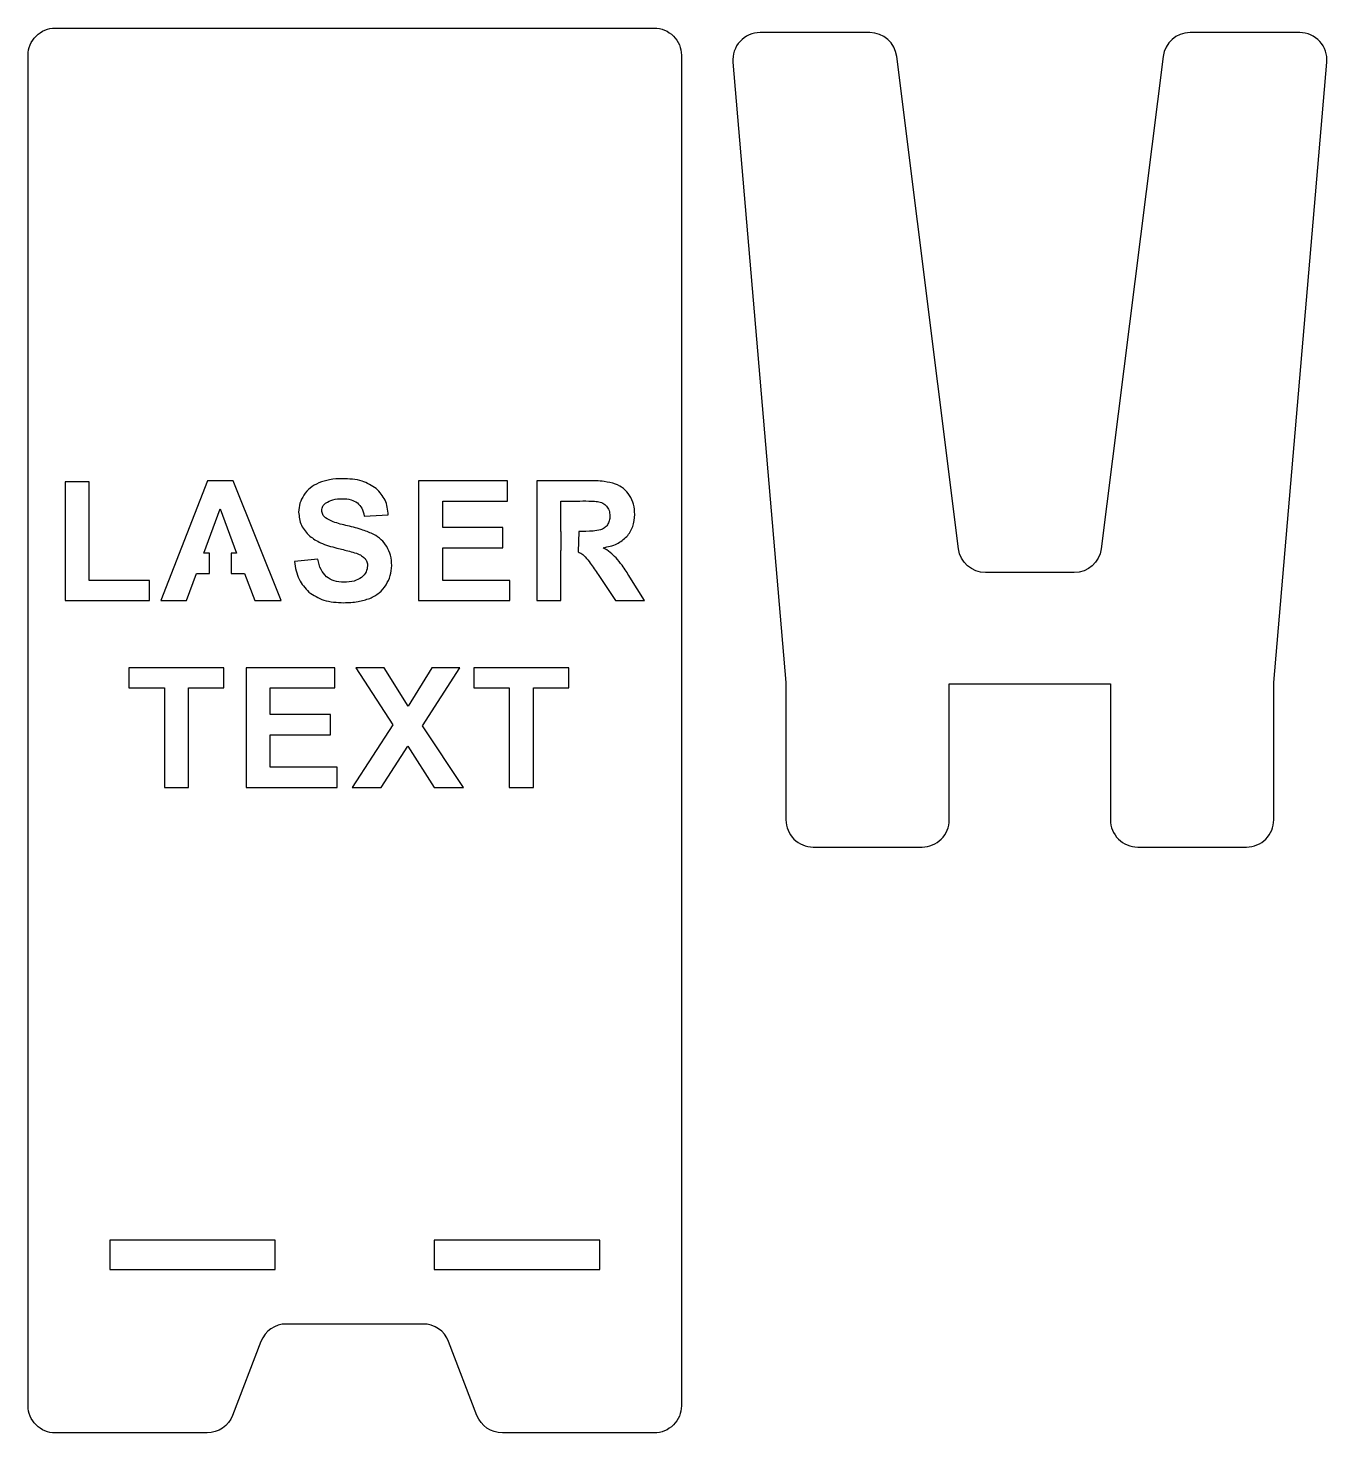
# Model space of a CAD drawing. Header units: inches. Extents: x -1.5 to 4.46, y -6.45 to 0.
import ezdxf

# ---------------------------------------------------------------- set-up
doc = ezdxf.new("R2010")
doc.units = ezdxf.units.IN
doc.layers.get('0').update_dxf_attribs({"linetype": 'CONTINUOUS'})

msp = doc.modelspace()

# ---------------------------------------------------------------- linework, layer by layer
for p, q in [((1.0696, -2.0783), (0.8359, -2.0783)), ((0.8359, -2.0783), (0.8359, -2.6283)), ((0.9469, -2.3109), (0.9469, -2.1713)), ((0.9469, -2.1713), (1.0336, -2.1713)), ((0.043, -2.2404), (0.154, -2.2355)), ((0.9469, -2.3109), (0.9469, -2.3987)), ((1.0291, -2.3109), (1.0253, -2.4051)), ((-0.1694, -2.4388), (-0.2774, -2.4493)), ((0.9469, -2.6283), (0.9469, -2.3987)), ((1.1172, -2.5086), (1.1975, -2.6283)), ((1.3303, -2.6283), (1.2632, -2.521)), ((0.8359, -2.6283), (0.9469, -2.6283)), ((1.1975, -2.6283), (1.3303, -2.6283))]:
    msp.add_line(p, q)
for points in [[(-1.5, -6.325), (-1.5, -0.125, -0.414214), (-1.375, 0), (1.375, 0, -0.414214), (1.5, -0.125), (1.5, -6.325, -0.414214), (1.375, -6.45), (0.6778, -6.45, -0.310508), (0.5611, -6.3698), (0.4308, -6.0302, 0.310508), (0.3141, -5.95), (-0.3141, -5.95, 0.310508), (-0.4308, -6.0302), (-0.5611, -6.3698, -0.310508), (-0.6778, -6.45), (-1.375, -6.45, -0.414214)], [(3.8353, -0.0209, 0.378127), (3.7113, -0.1303), (3.4278, -2.3906, -0.378127), (3.3038, -2.5), (2.8962, -2.5, -0.378127), (2.7722, -2.3906), (2.4887, -0.1303, 0.378127), (2.3647, -0.0209), (1.8611, -0.0209, 0.439365), (1.7366, -0.1565), (1.9795, -3.0047, -0.021279), (1.98, -3.0153), (1.98, -3.635, 0.414214), (2.105, -3.76), (2.605, -3.76, 0.414214), (2.73, -3.635), (2.73, -3.01), (3.47, -3.01), (3.47, -3.635, 0.414214), (3.595, -3.76), (4.095, -3.76, 0.414214), (4.22, -3.635), (4.22, -3.0153, -0.021279), (4.2205, -3.0047), (4.4634, -0.1565, 0.439365), (4.3389, -0.0209)]]:
    msp.add_lwpolyline(points, format="xyb", close=True)
for points in [[(-1.2193, -2.0828), (-1.3303, -2.0828), (-1.3303, -2.6283), (-0.9432, -2.6283), (-0.9432, -2.5356), (-1.2193, -2.5356)], [(-0.5069, -2.5034), (-0.4589, -2.6283), (-0.3381, -2.6283), (-0.5583, -2.0783), (-0.6758, -2.0783), (-0.89, -2.6283), (-0.7722, -2.6283), (-0.7268, -2.5034), (-0.6676, -2.5034), (-0.6676, -2.4107), (-0.6927, -2.4107), (-0.6184, -2.2066), (-0.5426, -2.4107), (-0.5676, -2.4107), (-0.5676, -2.5034)], [(0.4041, -2.2933), (0.4041, -2.1713), (0.7009, -2.1713), (0.7009, -2.0783), (0.2931, -2.0783), (0.2931, -2.6283), (0.7114, -2.6283), (0.7114, -2.5356), (0.4041, -2.5356), (0.4041, -2.3859), (0.6803, -2.3859), (0.6803, -2.2933)], [(-1.0376, -2.9367), (-1.0376, -3.0297), (-0.8744, -3.0297), (-0.8744, -3.4867), (-0.7633, -3.4867), (-0.7633, -3.0297), (-0.6005, -3.0297), (-0.6005, -2.9367)], [(-0.3879, -3.1517), (-0.3879, -3.0297), (-0.0911, -3.0297), (-0.0911, -2.9367), (-0.4989, -2.9367), (-0.4989, -3.4867), (-0.0806, -3.4867), (-0.0806, -3.394), (-0.3879, -3.394), (-0.3879, -3.2443), (-0.1118, -3.2443), (-0.1118, -3.1517)], [(0.3534, -2.9367), (0.2453, -3.1134), (0.135, -2.9367), (0.0052, -2.9367), (0.1755, -3.1997), (-0.0124, -3.4867), (0.1208, -3.4867), (0.2431, -3.2965), (0.365, -3.4867), (0.4989, -3.4867), (0.311, -3.2038), (0.482, -2.9367)], [(0.5465, -2.9367), (0.5465, -3.0297), (0.7097, -3.0297), (0.7097, -3.4867), (0.8207, -3.4867), (0.8207, -3.0297), (0.9835, -3.0297), (0.9835, -2.9367)], [(-0.365, -5.565), (-1.125, -5.565), (-1.125, -5.7), (-0.365, -5.7)], [(0.365, -5.565), (0.365, -5.7), (1.125, -5.7), (1.125, -5.565)]]:
    msp.add_lwpolyline(points, close=True)
for points, knots in [([(-0.1653, -2.0881), (-0.1792, -2.095), (-0.2063, -2.1085), (-0.2249, -2.1324), (-0.2339, -2.144)], [-0.2274246, -0.2274246, -0.2274246, -0.2274246, -0.1106558, 0, 0, 0, 0]), ([(-0.0568, -2.0689), (-0.0766, -2.0695), (-0.1137, -2.0705), (-0.1489, -2.0825), (-0.1653, -2.0881)], [-0.281056, -0.281056, -0.281056, -0.281056, -0.1311906, 0, 0, 0, 0]), ([(0.0989, -2.1143), (0.0778, -2.1011), (0.0304, -2.0715), (-0.0257, -2.0698), (-0.0568, -2.0689)], [-0.4185418, -0.4185418, -0.4185418, -0.4185418, -0.232168, 0, 0, 0, 0]), ([(0.154, -2.2355), (0.1513, -2.2117), (0.146, -2.1653), (0.1143, -2.131), (0.0989, -2.1143)], [-0.34611, -0.34611, -0.34611, -0.34611, -0.168718, 0, 0, 0, 0]), ([(1.1975, -2.0933), (1.1803, -2.089), (1.1384, -2.0784), (1.0951, -2.0783), (1.0696, -2.0783)], [-0.3282511, -0.3282511, -0.3282511, -0.3282511, -0.1934421, 0, 0, 0, 0]), ([(1.2617, -2.1458), (1.2531, -2.1342), (1.2362, -2.1113), (1.2103, -2.0992), (1.1975, -2.0933)], [-0.2136262, -0.2136262, -0.2136262, -0.2136262, -0.105403, 0, 0, 0, 0]), ([(-0.2339, -2.144), (-0.2408, -2.1563), (-0.2545, -2.1807), (-0.2565, -2.2085), (-0.2576, -2.2224)], [-0.210283, -0.210283, -0.210283, -0.210283, -0.1042413, 0, 0, 0, 0]), ([(-0.1514, -2.2149), (-0.1506, -2.2081), (-0.1491, -2.1945), (-0.1389, -2.1853), (-0.1337, -2.1807)], [-0.1007328, -0.1007328, -0.1007328, -0.1007328, -0.050628, 0, 0, 0, 0]), ([(-0.1337, -2.1807), (-0.1231, -2.1749), (-0.0995, -2.1622), (-0.0727, -2.1613), (-0.058, -2.1608)], [-0.201461, -0.201461, -0.201461, -0.201461, -0.1103122, 0, 0, 0, 0]), ([(-0.058, -2.1608), (-0.0439, -2.1612), (-0.0189, -2.1618), (0.0027, -2.1741), (0.0122, -2.1796)], [-0.187045, -0.187045, -0.187045, -0.187045, -0.0822579, 0, 0, 0, 0]), ([(0.0122, -2.1796), (0.0195, -2.1873), (0.0356, -2.2045), (0.0404, -2.2276), (0.043, -2.2404)], [-0.1760769, -0.1760769, -0.1760769, -0.1760769, -0.0967542, 0, 0, 0, 0]), ([(1.0336, -2.1713), (1.0516, -2.1712), (1.0786, -2.1711), (1.1056, -2.1727), (1.1146, -2.1732)], [-0.2059316, -0.2059316, -0.2059316, -0.2059316, -0.0687041, 0, 0, 0, 0]), ([(1.1146, -2.1732), (1.123, -2.1751), (1.1388, -2.1786), (1.1507, -2.1897), (1.1563, -2.195)], [-0.1212968, -0.1212968, -0.1212968, -0.1212968, -0.0574836, 0, 0, 0, 0]), ([(1.2857, -2.2325), (1.2848, -2.2168), (1.283, -2.1862), (1.2687, -2.1591), (1.2617, -2.1458)], [-0.2308033, -0.2308033, -0.2308033, -0.2308033, -0.1128408, 0, 0, 0, 0]), ([(-0.2576, -2.2224), (-0.2553, -2.2434), (-0.2509, -2.2859), (-0.2217, -2.3172), (-0.2069, -2.333)], [-0.3167599, -0.3167599, -0.3167599, -0.3167599, -0.1602361, 0, 0, 0, 0]), ([(-0.1349, -2.2483), (-0.1397, -2.2435), (-0.149, -2.2342), (-0.1506, -2.2212), (-0.1514, -2.2149)], [-0.09712709, -0.09712709, -0.09712709, -0.09712709, -0.04715877, 0, 0, 0, 0]), ([(-0.0328, -2.285), (-0.0553, -2.28), (-0.091, -2.2721), (-0.123, -2.2547), (-0.1349, -2.2483)], [-0.2766322, -0.2766322, -0.2766322, -0.2766322, -0.1022793, 0, 0, 0, 0]), ([(1.1563, -2.195), (1.1606, -2.2013), (1.1699, -2.2147), (1.1708, -2.231), (1.1713, -2.2396)], [-0.1217318, -0.1217318, -0.1217318, -0.1217318, -0.064318, 0, 0, 0, 0]), ([(1.1713, -2.2396), (1.1709, -2.2474), (1.1702, -2.262), (1.1633, -2.2748), (1.16, -2.2809)], [-0.1099082, -0.1099082, -0.1099082, -0.1099082, -0.0518145, 0, 0, 0, 0]), ([(1.2493, -2.3349), (1.2599, -2.3202), (1.2819, -2.2896), (1.2844, -2.252), (1.2857, -2.2325)], [-0.2810649, -0.2810649, -0.2810649, -0.2810649, -0.1455016, 0, 0, 0, 0]), ([(0.0869, -2.3248), (0.0706, -2.3176), (0.032, -2.3006), (-0.0091, -2.2907), (-0.0328, -2.285)], [-0.3208934, -0.3208934, -0.3208934, -0.3208934, -0.1856487, 0, 0, 0, 0]), ([(1.1289, -2.3042), (1.1173, -2.3061), (1.0843, -2.3116), (1.0508, -2.3112), (1.0291, -2.3109)], [-0.254465, -0.254465, -0.254465, -0.254465, -0.1649131, 0, 0, 0, 0]), ([(1.16, -2.2809), (1.1559, -2.286), (1.1474, -2.2964), (1.1351, -2.3015), (1.1289, -2.3042)], [-0.100091, -0.100091, -0.100091, -0.100091, -0.0507193, 0, 0, 0, 0]), ([(-0.2069, -2.333), (-0.1908, -2.3438), (-0.1525, -2.3694), (-0.1077, -2.3808), (-0.0816, -2.3874)], [-0.3491941, -0.3491941, -0.3491941, -0.3491941, -0.2028861, 0, 0, 0, 0]), ([(0.1476, -2.3807), (0.1396, -2.3694), (0.1232, -2.3465), (0.0991, -2.3321), (0.0869, -2.3248)], [-0.2117679, -0.2117679, -0.2117679, -0.2117679, -0.1073236, 0, 0, 0, 0]), ([(0.1698, -2.4681), (0.1691, -2.4518), (0.1678, -2.4211), (0.1541, -2.3936), (0.1476, -2.3807)], [-0.2313459, -0.2313459, -0.2313459, -0.2313459, -0.1087996, 0, 0, 0, 0]), ([(1.1405, -2.3856), (1.1625, -2.3815), (1.2033, -2.3738), (1.2348, -2.3472), (1.2493, -2.3349)], [-0.3095054, -0.3095054, -0.3095054, -0.3095054, -0.1421549, 0, 0, 0, 0]), ([(1.1998, -2.4317), (1.1912, -2.4234), (1.1732, -2.4057), (1.1518, -2.3925), (1.1405, -2.3856)], [-0.1913283, -0.1913283, -0.1913283, -0.1913283, -0.1004329, 0, 0, 0, 0]), ([(-0.2774, -2.4493), (-0.2726, -2.4777), (-0.2635, -2.531), (-0.2275, -2.5712), (-0.2107, -2.59)], [-0.4027444, -0.4027444, -0.4027444, -0.4027444, -0.1886809, 0, 0, 0, 0]), ([(-0.13, -2.5188), (-0.1392, -2.5083), (-0.1594, -2.4853), (-0.1658, -2.4553), (-0.1694, -2.4388)], [-0.2296412, -0.2296412, -0.2296412, -0.2296412, -0.1255331, 0, 0, 0, 0]), ([(-0.0816, -2.3874), (-0.0626, -2.3921), (-0.0327, -2.3994), (-0.0033, -2.4083), (0.0073, -2.4115)], [-0.2339655, -0.2339655, -0.2339655, -0.2339655, -0.0846587, 0, 0, 0, 0]), ([(0.0073, -2.4115), (0.0157, -2.4146), (0.0306, -2.4201), (0.0421, -2.4308), (0.0471, -2.4355)], [-0.1190155, -0.1190155, -0.1190155, -0.1190155, -0.0514279, 0, 0, 0, 0]), ([(0.0471, -2.4355), (0.0505, -2.4403), (0.0574, -2.4502), (0.0583, -2.4623), (0.0587, -2.4685)], [-0.09042175, -0.09042175, -0.09042175, -0.09042175, -0.04633345, 0, 0, 0, 0]), ([(1.0253, -2.4051), (1.0313, -2.4077), (1.0438, -2.4132), (1.0536, -2.4229), (1.0587, -2.428)], [-0.103609, -0.103609, -0.103609, -0.103609, -0.0547055, 0, 0, 0, 0]), ([(1.0587, -2.428), (1.0663, -2.4374), (1.0873, -2.4632), (1.1056, -2.4909), (1.1172, -2.5086)], [-0.2532595, -0.2532595, -0.2532595, -0.2532595, -0.1611741, 0, 0, 0, 0]), ([(1.2632, -2.521), (1.2517, -2.5025), (1.2325, -2.4714), (1.2092, -2.4432), (1.1998, -2.4317)], [-0.278428, -0.278428, -0.278428, -0.278428, -0.113107, 0, 0, 0, 0]), ([(0.0587, -2.4685), (0.0574, -2.4785), (0.0546, -2.4994), (0.0393, -2.5141), (0.0313, -2.5218)], [-0.1561985, -0.1561985, -0.1561985, -0.1561985, -0.0817167, 0, 0, 0, 0]), ([(0.1435, -2.5566), (0.1512, -2.5427), (0.1663, -2.5151), (0.1686, -2.4837), (0.1698, -2.4681)], [-0.2370484, -0.2370484, -0.2370484, -0.2370484, -0.1174481, 0, 0, 0, 0]), ([(-0.0493, -2.5443), (-0.065, -2.5435), (-0.0942, -2.5421), (-0.1186, -2.5262), (-0.13, -2.5188)], [-0.218374, -0.218374, -0.218374, -0.218374, -0.101701, 0, 0, 0, 0]), ([(0.0313, -2.5218), (0.0204, -2.5283), (-0.0043, -2.5431), (-0.0332, -2.5438), (-0.0493, -2.5443)], [-0.2158819, -0.2158819, -0.2158819, -0.2158819, -0.1202081, 0, 0, 0, 0]), ([(0.0692, -2.6182), (0.0842, -2.6107), (0.1138, -2.5959), (0.1337, -2.5696), (0.1435, -2.5566)], [-0.2479558, -0.2479558, -0.2479558, -0.2479558, -0.121872, 0, 0, 0, 0]), ([(-0.2107, -2.59), (-0.1886, -2.604), (-0.1399, -2.6349), (-0.0821, -2.6369), (-0.0505, -2.6381)], [-0.4316106, -0.4316106, -0.4316106, -0.4316106, -0.2361603, 0, 0, 0, 0]), ([(-0.0505, -2.6381), (-0.0283, -2.6375), (0.0125, -2.6366), (0.0514, -2.624), (0.0692, -2.6182)], [-0.309603, -0.309603, -0.309603, -0.309603, -0.1421248, 0, 0, 0, 0])]:
    msp.add_open_spline(points, degree=3, knots=knots)

doc.saveas('drawing.dxf')
